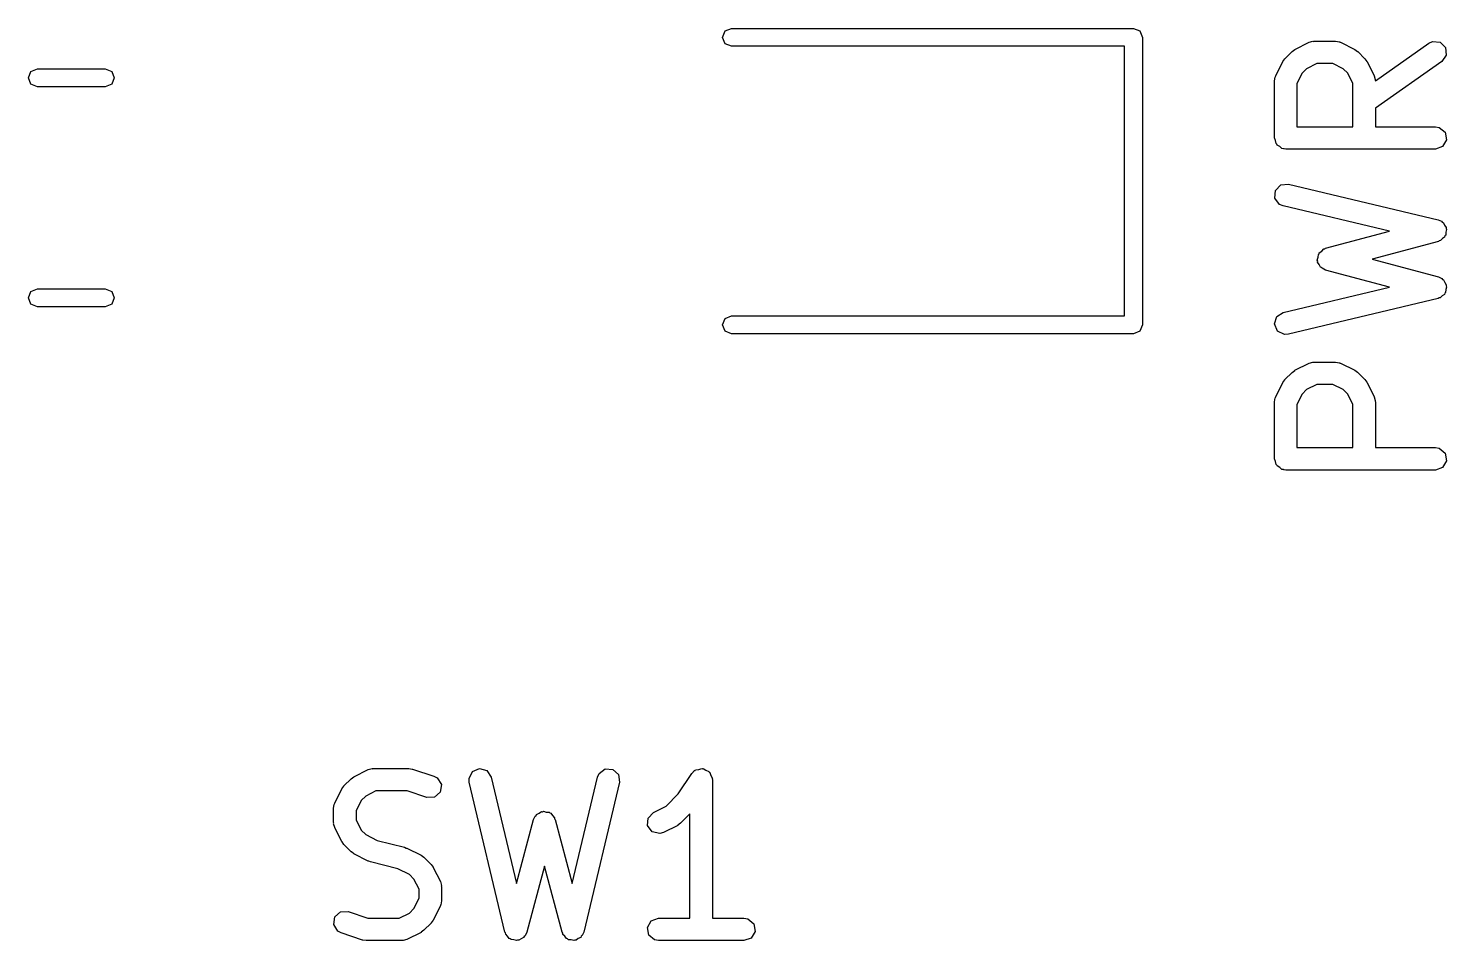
# Model space of a CAD drawing. Extents: x 1.92 to 8.47, y -4.93 to -0.84.
# Drawn here: x 8.0631 to 8.4361, y -1.9007 to -1.6608 of the extents above; entities that cross this region are included whole.
import ezdxf

# ---------------------------------------------------------------- set-up
doc = ezdxf.new("R2010")
doc.units = 0
doc.header["$MEASUREMENT"] = 0
doc.layers.add('BLACK', color=7, linetype='CONTINUOUS')

msp = doc.modelspace()

# ---------------------------------------------------------------- linework, layer by layer
at = {"layer": 'BLACK', "linetype": 'CONTINUOUS'}
for p, q in [((8.24567, -1.66319), (8.24636, -1.66152)), ((8.24636, -1.66486), (8.24567, -1.66319)), ((8.24636, -1.66152), (8.24803, -1.66083)), ((8.24803, -1.66083), (8.35374, -1.66083)), ((8.35374, -1.66083), (8.35541, -1.66152)), ((8.35541, -1.66152), (8.3561, -1.66319)), ((8.3561, -1.66319), (8.3561, -1.73878)), ((8.24803, -1.66555), (8.24636, -1.66486)), ((8.35138, -1.66555), (8.24803, -1.66555)), ((8.35138, -1.73642), (8.35138, -1.66555)), ((8.39358, -1.6688), (8.39546, -1.66692)), ((8.39546, -1.66692), (8.39618, -1.66642)), ((8.39618, -1.66642), (8.39622, -1.66637)), ((8.39622, -1.66637), (8.39997, -1.66449)), ((8.39997, -1.66449), (8.40096, -1.6642)), ((8.40096, -1.6642), (8.40113, -1.66424)), ((8.40113, -1.66424), (8.40129, -1.66418)), ((8.40129, -1.66418), (8.40692, -1.66418)), ((8.40692, -1.66418), (8.40793, -1.66436)), ((8.40793, -1.66436), (8.40806, -1.66447)), ((8.40806, -1.66447), (8.40824, -1.66449)), ((8.40824, -1.66449), (8.41199, -1.66637)), ((8.41199, -1.66637), (8.4127, -1.6669)), ((8.4127, -1.6669), (8.41276, -1.66692)), ((8.41276, -1.66692), (8.41463, -1.6688)), ((8.41736, -1.6746), (8.43147, -1.66472)), ((8.43147, -1.66472), (8.4324, -1.66428)), ((8.4324, -1.66428), (8.43441, -1.66446)), ((8.43441, -1.66446), (8.43584, -1.66589)), ((8.43584, -1.66589), (8.43602, -1.6679)), ((8.39115, -1.67331), (8.39303, -1.66956)), ((8.39303, -1.66956), (8.39355, -1.66886)), ((8.39355, -1.66886), (8.39358, -1.6688)), ((8.40199, -1.67009), (8.39929, -1.67144)), ((8.40622, -1.67009), (8.40199, -1.67009)), ((8.40892, -1.67144), (8.40622, -1.67009)), ((8.41463, -1.6688), (8.41514, -1.66952)), ((8.41514, -1.66952), (8.41518, -1.66956)), ((8.41518, -1.66956), (8.41706, -1.67331)), ((8.43486, -1.66955), (8.41737, -1.6818)), ((8.43602, -1.6679), (8.43486, -1.66955)), ((8.06311, -1.67382), (8.0638, -1.67215)), ((8.0638, -1.67549), (8.06311, -1.67382)), ((8.0638, -1.67215), (8.06547, -1.67146)), ((8.06547, -1.67146), (8.08335, -1.67146)), ((8.08335, -1.67146), (8.08502, -1.67215)), ((8.08502, -1.67215), (8.08571, -1.67382)), ((8.08571, -1.67382), (8.08502, -1.67549)), ((8.39084, -1.67463), (8.39102, -1.67362)), ((8.39084, -1.68963), (8.39084, -1.67463)), ((8.39102, -1.67362), (8.39113, -1.67349)), ((8.39113, -1.67349), (8.39115, -1.67331)), ((8.3981, -1.67263), (8.39675, -1.67533)), ((8.39929, -1.67144), (8.3981, -1.67263)), ((8.41012, -1.67263), (8.40892, -1.67144)), ((8.41146, -1.67533), (8.41012, -1.67263)), ((8.41706, -1.67331), (8.41735, -1.6743)), ((8.41735, -1.6743), (8.41731, -1.67447)), ((8.41731, -1.67447), (8.41736, -1.6746)), ((8.06547, -1.67618), (8.0638, -1.67549)), ((8.08335, -1.67618), (8.06547, -1.67618)), ((8.08502, -1.67549), (8.08335, -1.67618)), ((8.39675, -1.67533), (8.39675, -1.68668)), ((8.41146, -1.68668), (8.41146, -1.67533)), ((8.41737, -1.6818), (8.41737, -1.68668)), ((8.3911, -1.69035), (8.39084, -1.68963)), ((8.39675, -1.68668), (8.41146, -1.68668)), ((8.41737, -1.68668), (8.43316, -1.68668)), ((8.43316, -1.68668), (8.43417, -1.68686)), ((8.43417, -1.68686), (8.43572, -1.68816)), ((8.43572, -1.68816), (8.43607, -1.69015)), ((8.39124, -1.69111), (8.3911, -1.69035)), ((8.39144, -1.69128), (8.39124, -1.69111)), ((8.39153, -1.69153), (8.39144, -1.69128)), ((8.3922, -1.69191), (8.39153, -1.69153)), ((8.39278, -1.69241), (8.3922, -1.69191)), ((8.39317, -1.69247), (8.39278, -1.69241)), ((8.39328, -1.69254), (8.39317, -1.69247)), ((8.39341, -1.69252), (8.39328, -1.69254)), ((8.39379, -1.69259), (8.39341, -1.69252)), ((8.43316, -1.69259), (8.39379, -1.69259)), ((8.43506, -1.69189), (8.43316, -1.69259)), ((8.43607, -1.69015), (8.43506, -1.69189)), ((8.39096, -1.70547), (8.39108, -1.70346)), ((8.39108, -1.70346), (8.39247, -1.70199)), ((8.39247, -1.70199), (8.39448, -1.70176)), ((8.39448, -1.70176), (8.43385, -1.71113)), ((8.39217, -1.7071), (8.39096, -1.70547)), ((8.39311, -1.7075), (8.39217, -1.7071)), ((8.4211, -1.71417), (8.39311, -1.7075)), ((8.43385, -1.71113), (8.43479, -1.71154)), ((8.43479, -1.71154), (8.43497, -1.71179)), ((8.43497, -1.71179), (8.43525, -1.71192)), ((8.43525, -1.71192), (8.43556, -1.71258)), ((8.40428, -1.71865), (8.4211, -1.71417)), ((8.43558, -1.7157), (8.43499, -1.71612)), ((8.43556, -1.71258), (8.43599, -1.71316)), ((8.43566, -1.7154), (8.43558, -1.7157)), ((8.43587, -1.71518), (8.43566, -1.7154)), ((8.43592, -1.71445), (8.43587, -1.71518)), ((8.43611, -1.71375), (8.43592, -1.71445)), ((8.43599, -1.71316), (8.43598, -1.71347)), ((8.43598, -1.71347), (8.43611, -1.71375)), ((8.40263, -1.71981), (8.40325, -1.71937)), ((8.40325, -1.71937), (8.40379, -1.71883)), ((8.40379, -1.71883), (8.40406, -1.71881)), ((8.40406, -1.71881), (8.40428, -1.71865)), ((8.43393, -1.71686), (8.4165, -1.7215)), ((8.43418, -1.71668), (8.43393, -1.71686)), ((8.43449, -1.71664), (8.43418, -1.71668)), ((8.43499, -1.71612), (8.43449, -1.71664)), ((8.4021, -1.72176), (8.4023, -1.72102)), ((8.40222, -1.722), (8.4021, -1.72176)), ((8.40219, -1.72227), (8.40222, -1.722)), ((8.40263, -1.7229), (8.40219, -1.72227)), ((8.4023, -1.72102), (8.40237, -1.72026)), ((8.40237, -1.72026), (8.40256, -1.72007)), ((8.40256, -1.72007), (8.40263, -1.71981)), ((8.40295, -1.72359), (8.40263, -1.7229)), ((8.4165, -1.7215), (8.43393, -1.72615)), ((8.4032, -1.7237), (8.40295, -1.72359)), ((8.40335, -1.72392), (8.4032, -1.7237)), ((8.40428, -1.72436), (8.40335, -1.72392)), ((8.4211, -1.72884), (8.40428, -1.72436)), ((8.43393, -1.72615), (8.43486, -1.72658)), ((8.43486, -1.72658), (8.43503, -1.72684)), ((8.43503, -1.72684), (8.43531, -1.72697)), ((8.43531, -1.72697), (8.4356, -1.72764)), ((8.06311, -1.73169), (8.0638, -1.73002)), ((8.0638, -1.73002), (8.06547, -1.72933)), ((8.06547, -1.72933), (8.08335, -1.72933)), ((8.08335, -1.72933), (8.08502, -1.73002)), ((8.08502, -1.73002), (8.08571, -1.73169)), ((8.39311, -1.7355), (8.4211, -1.72884)), ((8.43562, -1.73047), (8.43553, -1.73076)), ((8.4356, -1.72764), (8.43602, -1.72823)), ((8.43584, -1.73025), (8.43562, -1.73047)), ((8.4359, -1.72952), (8.43584, -1.73025)), ((8.43611, -1.72883), (8.4359, -1.72952)), ((8.43602, -1.72823), (8.43599, -1.72854)), ((8.43599, -1.72854), (8.43611, -1.72883)), ((8.0638, -1.73336), (8.06311, -1.73169)), ((8.06547, -1.73406), (8.0638, -1.73336)), ((8.08335, -1.73406), (8.06547, -1.73406)), ((8.08502, -1.73336), (8.08335, -1.73406)), ((8.08571, -1.73169), (8.08502, -1.73336)), ((8.43385, -1.73188), (8.39448, -1.74125)), ((8.43411, -1.7317), (8.43385, -1.73188)), ((8.43442, -1.73168), (8.43411, -1.7317)), ((8.43493, -1.73116), (8.43442, -1.73168)), ((8.43553, -1.73076), (8.43493, -1.73116)), ((8.24567, -1.73878), (8.24636, -1.73711)), ((8.24636, -1.73711), (8.24803, -1.73642)), ((8.24803, -1.73642), (8.35138, -1.73642)), ((8.39085, -1.73855), (8.39142, -1.73662)), ((8.39142, -1.73662), (8.39311, -1.7355)), ((8.24636, -1.74045), (8.24567, -1.73878)), ((8.24803, -1.74114), (8.24636, -1.74045)), ((8.35374, -1.74114), (8.24803, -1.74114)), ((8.35541, -1.74045), (8.35374, -1.74114)), ((8.3561, -1.73878), (8.35541, -1.74045)), ((8.39165, -1.7404), (8.39085, -1.73855)), ((8.39345, -1.74131), (8.39165, -1.7404)), ((8.39448, -1.74125), (8.39345, -1.74131)), ((8.39622, -1.75073), (8.39997, -1.74886)), ((8.39997, -1.74886), (8.40096, -1.74857)), ((8.40096, -1.74857), (8.40113, -1.74861)), ((8.40113, -1.74861), (8.40129, -1.74855)), ((8.40129, -1.74855), (8.40692, -1.74855)), ((8.40692, -1.74855), (8.40793, -1.74873)), ((8.40793, -1.74873), (8.40806, -1.74884)), ((8.40806, -1.74884), (8.40824, -1.74886)), ((8.40824, -1.74886), (8.41199, -1.75073)), ((8.39358, -1.75316), (8.39546, -1.75129)), ((8.39546, -1.75129), (8.39618, -1.75078)), ((8.39618, -1.75078), (8.39622, -1.75073)), ((8.41199, -1.75073), (8.4127, -1.75126)), ((8.4127, -1.75126), (8.41276, -1.75129)), ((8.41276, -1.75129), (8.41463, -1.75316)), ((8.39115, -1.75768), (8.39303, -1.75393)), ((8.39303, -1.75393), (8.39355, -1.75322)), ((8.39355, -1.75322), (8.39358, -1.75316)), ((8.39929, -1.7558), (8.3981, -1.757)), ((8.40199, -1.75445), (8.39929, -1.7558)), ((8.40622, -1.75445), (8.40199, -1.75445)), ((8.40892, -1.7558), (8.40622, -1.75445)), ((8.41012, -1.757), (8.40892, -1.7558)), ((8.41463, -1.75316), (8.41514, -1.75388)), ((8.41514, -1.75388), (8.41518, -1.75393)), ((8.41518, -1.75393), (8.41706, -1.75768)), ((8.39084, -1.759), (8.39102, -1.75799)), ((8.39084, -1.774), (8.39084, -1.759)), ((8.39102, -1.75799), (8.39113, -1.75785)), ((8.39113, -1.75785), (8.39115, -1.75768)), ((8.3981, -1.757), (8.39675, -1.7597)), ((8.39675, -1.7597), (8.39675, -1.77104)), ((8.41146, -1.7597), (8.41012, -1.757)), ((8.41146, -1.77104), (8.41146, -1.7597)), ((8.41706, -1.75768), (8.41735, -1.75866)), ((8.41735, -1.75866), (8.41731, -1.75883)), ((8.41731, -1.75883), (8.41737, -1.759)), ((8.41737, -1.759), (8.41737, -1.77104)), ((8.39675, -1.77104), (8.41146, -1.77104)), ((8.41737, -1.77104), (8.43316, -1.77104)), ((8.43316, -1.77104), (8.43417, -1.77122)), ((8.43417, -1.77122), (8.43572, -1.77252)), ((8.3911, -1.77472), (8.39084, -1.774)), ((8.39124, -1.77547), (8.3911, -1.77472)), ((8.39144, -1.77564), (8.39124, -1.77547)), ((8.43607, -1.77451), (8.43506, -1.77626)), ((8.43572, -1.77252), (8.43607, -1.77451)), ((8.39153, -1.77589), (8.39144, -1.77564)), ((8.3922, -1.77628), (8.39153, -1.77589)), ((8.39278, -1.77677), (8.3922, -1.77628)), ((8.39317, -1.77684), (8.39278, -1.77677)), ((8.39328, -1.7769), (8.39317, -1.77684)), ((8.39341, -1.77688), (8.39328, -1.7769)), ((8.39379, -1.77695), (8.39341, -1.77688)), ((8.43316, -1.77695), (8.39379, -1.77695)), ((8.43506, -1.77626), (8.43316, -1.77695)), ((8.14875, -1.8576), (8.1525, -1.85572)), ((8.1525, -1.85572), (8.15349, -1.85543)), ((8.15349, -1.85543), (8.15366, -1.85547)), ((8.15366, -1.85547), (8.15382, -1.85541)), ((8.15382, -1.85541), (8.1632, -1.85541)), ((8.1632, -1.85541), (8.16407, -1.85556)), ((8.16407, -1.85556), (8.16413, -1.85556)), ((8.16413, -1.85556), (8.16976, -1.85743)), ((8.16976, -1.85743), (8.17066, -1.85792)), ((8.17901, -1.85802), (8.17992, -1.85622)), ((8.17992, -1.85622), (8.18177, -1.85541)), ((8.18177, -1.85541), (8.18371, -1.85599)), ((8.18371, -1.85599), (8.18482, -1.85768)), ((8.21282, -1.85768), (8.21323, -1.85674)), ((8.21323, -1.85674), (8.21485, -1.85553)), ((8.21485, -1.85553), (8.21686, -1.85565)), ((8.21686, -1.85565), (8.21833, -1.85704)), ((8.21833, -1.85704), (8.21856, -1.85905)), ((8.23402, -1.8621), (8.23761, -1.85672)), ((8.23761, -1.85672), (8.23832, -1.85598)), ((8.23832, -1.85598), (8.23848, -1.85593)), ((8.23848, -1.85593), (8.23859, -1.8558)), ((8.23859, -1.8558), (8.23943, -1.85566)), ((8.23943, -1.85566), (8.24025, -1.85541)), ((8.24025, -1.85541), (8.24041, -1.85548)), ((8.24041, -1.85548), (8.24058, -1.85545)), ((8.24058, -1.85545), (8.24132, -1.85588)), ((8.24132, -1.85588), (8.2421, -1.85623)), ((8.2421, -1.85623), (8.24218, -1.85638)), ((8.24218, -1.85638), (8.24233, -1.85646)), ((8.24233, -1.85646), (8.24262, -1.85727)), ((8.24262, -1.85727), (8.243, -1.85804)), ((8.14368, -1.86454), (8.14556, -1.86079)), ((8.14556, -1.86079), (8.14609, -1.86008)), ((8.14609, -1.86008), (8.14611, -1.86002)), ((8.14611, -1.86002), (8.14799, -1.85815)), ((8.14799, -1.85815), (8.14871, -1.85764)), ((8.14871, -1.85764), (8.14875, -1.8576)), ((8.17066, -1.85792), (8.17172, -1.85964)), ((8.17172, -1.85964), (8.17142, -1.86164)), ((8.17907, -1.85905), (8.17901, -1.85802)), ((8.18845, -1.89842), (8.17907, -1.85905)), ((8.18482, -1.85768), (8.19148, -1.88566)), ((8.20616, -1.88566), (8.21282, -1.85768)), ((8.21856, -1.85905), (8.20919, -1.89842)), ((8.243, -1.85804), (8.24296, -1.8582)), ((8.24296, -1.8582), (8.24302, -1.85836)), ((8.24302, -1.85836), (8.24302, -1.89478)), ((8.14337, -1.86586), (8.14355, -1.86485)), ((8.14355, -1.86485), (8.14366, -1.86472)), ((8.14366, -1.86472), (8.14368, -1.86454)), ((8.15063, -1.86386), (8.14928, -1.86656)), ((8.15182, -1.86266), (8.15063, -1.86386)), ((8.15452, -1.86131), (8.15182, -1.86266)), ((8.16272, -1.86131), (8.15452, -1.86131)), ((8.16789, -1.86304), (8.16272, -1.86131)), ((8.16991, -1.86298), (8.16789, -1.86304)), ((8.17142, -1.86164), (8.16991, -1.86298)), ((8.23082, -1.86531), (8.23402, -1.8621)), ((8.14337, -1.86961), (8.14337, -1.86586)), ((8.14928, -1.86656), (8.14928, -1.86891)), ((8.19597, -1.86885), (8.1964, -1.86792)), ((8.1964, -1.86792), (8.19662, -1.86776)), ((8.19662, -1.86776), (8.19673, -1.86752)), ((8.19673, -1.86752), (8.19743, -1.8672)), ((8.19743, -1.8672), (8.19805, -1.86676)), ((8.19805, -1.86676), (8.19832, -1.86678)), ((8.19832, -1.86678), (8.19857, -1.86667)), ((8.19857, -1.86667), (8.1993, -1.86687)), ((8.1993, -1.86687), (8.20006, -1.86693)), ((8.20006, -1.86693), (8.20025, -1.86712)), ((8.20025, -1.86712), (8.20052, -1.86719)), ((8.20052, -1.86719), (8.20095, -1.86782)), ((8.20095, -1.86782), (8.20149, -1.86836)), ((8.20149, -1.86836), (8.20152, -1.86863)), ((8.20152, -1.86863), (8.20167, -1.86885)), ((8.22598, -1.87045), (8.22611, -1.86844)), ((8.22611, -1.86844), (8.22749, -1.86697)), ((8.22749, -1.86697), (8.23082, -1.86531)), ((8.23711, -1.86736), (8.23465, -1.86982)), ((8.23711, -1.89478), (8.23711, -1.86736)), ((8.14343, -1.86978), (8.14337, -1.86961)), ((8.14339, -1.86995), (8.14343, -1.86978)), ((8.14368, -1.87093), (8.14339, -1.86995)), ((8.14556, -1.87468), (8.14368, -1.87093)), ((8.14928, -1.86891), (8.15063, -1.87161)), ((8.15063, -1.87161), (8.15182, -1.87281)), ((8.19148, -1.88566), (8.19597, -1.86885)), ((8.20167, -1.86885), (8.20616, -1.88566)), ((8.22719, -1.87207), (8.22598, -1.87045)), ((8.22915, -1.87254), (8.22719, -1.87207)), ((8.23014, -1.87225), (8.22915, -1.87254)), ((8.23389, -1.87038), (8.23014, -1.87225)), ((8.23393, -1.87033), (8.23389, -1.87038)), ((8.23465, -1.86982), (8.23393, -1.87033)), ((8.14561, -1.87472), (8.14556, -1.87468)), ((8.14611, -1.87545), (8.14561, -1.87472)), ((8.14799, -1.87732), (8.14611, -1.87545)), ((8.15182, -1.87281), (8.15486, -1.87432)), ((8.15486, -1.87432), (8.16204, -1.87612)), ((8.16204, -1.87612), (8.16251, -1.87633)), ((8.14805, -1.87735), (8.14799, -1.87732)), ((8.14875, -1.87788), (8.14805, -1.87735)), ((8.1525, -1.87975), (8.14875, -1.87788)), ((8.15264, -1.87977), (8.1525, -1.87975)), ((8.15311, -1.87997), (8.15264, -1.87977)), ((8.16251, -1.87633), (8.16264, -1.87634)), ((8.16264, -1.87634), (8.16639, -1.87822)), ((8.16639, -1.87822), (8.1671, -1.87874)), ((8.1671, -1.87874), (8.16716, -1.87877)), ((8.16716, -1.87877), (8.16904, -1.88065)), ((8.16029, -1.88177), (8.15311, -1.87997)), ((8.16332, -1.88329), (8.16029, -1.88177)), ((8.16452, -1.88448), (8.16332, -1.88329)), ((8.16904, -1.88065), (8.16954, -1.88137)), ((8.16954, -1.88137), (8.16959, -1.88141)), ((8.16959, -1.88141), (8.17146, -1.88516)), ((8.19882, -1.88107), (8.19417, -1.89849)), ((8.20346, -1.89849), (8.19882, -1.88107)), ((8.16587, -1.88718), (8.16452, -1.88448)), ((8.16587, -1.88954), (8.16587, -1.88718)), ((8.17146, -1.88516), (8.17176, -1.88615)), ((8.17176, -1.88615), (8.17171, -1.88632)), ((8.17171, -1.88632), (8.17178, -1.88648)), ((8.17178, -1.88648), (8.17178, -1.89023)), ((8.16452, -1.89223), (8.16587, -1.88954)), ((8.17178, -1.89023), (8.1716, -1.89124)), ((8.14343, -1.89645), (8.14373, -1.89445)), ((8.14373, -1.89445), (8.14524, -1.89311)), ((8.14524, -1.89311), (8.14726, -1.89306)), ((8.14726, -1.89306), (8.15243, -1.89478)), ((8.15243, -1.89478), (8.16063, -1.89478)), ((8.16063, -1.89478), (8.16332, -1.89343)), ((8.16332, -1.89343), (8.16452, -1.89223)), ((8.17146, -1.89155), (8.16959, -1.8953)), ((8.17148, -1.89138), (8.17146, -1.89155)), ((8.1716, -1.89124), (8.17148, -1.89138)), ((8.22692, -1.89547), (8.22882, -1.89478)), ((8.22882, -1.89478), (8.23711, -1.89478)), ((8.24302, -1.89478), (8.25131, -1.89478)), ((8.25131, -1.89478), (8.25232, -1.89496)), ((8.14449, -1.89817), (8.14343, -1.89645)), ((8.14539, -1.89866), (8.14449, -1.89817)), ((8.16639, -1.8985), (8.16264, -1.90037)), ((8.16644, -1.89845), (8.16639, -1.8985)), ((8.16716, -1.89794), (8.16644, -1.89845)), ((8.16904, -1.89607), (8.16716, -1.89794)), ((8.16906, -1.89601), (8.16904, -1.89607)), ((8.16959, -1.8953), (8.16906, -1.89601)), ((8.18862, -1.89867), (8.18845, -1.89842)), ((8.19417, -1.89849), (8.19374, -1.89942)), ((8.20364, -1.89875), (8.20346, -1.89849)), ((8.20919, -1.89842), (8.20878, -1.89936)), ((8.22591, -1.89722), (8.22692, -1.89547)), ((8.22626, -1.89921), (8.22591, -1.89722)), ((8.25232, -1.89496), (8.25387, -1.89626)), ((8.25422, -1.89824), (8.25321, -1.89999)), ((8.25387, -1.89626), (8.25422, -1.89824)), ((8.15102, -1.90053), (8.14539, -1.89866)), ((8.15108, -1.90053), (8.15102, -1.90053)), ((8.15195, -1.90068), (8.15108, -1.90053)), ((8.16132, -1.90068), (8.15195, -1.90068)), ((8.16149, -1.90062), (8.16132, -1.90068)), ((8.16166, -1.90066), (8.16149, -1.90062)), ((8.16264, -1.90037), (8.16166, -1.90066)), ((8.18865, -1.89898), (8.18862, -1.89867)), ((8.18916, -1.8995), (8.18865, -1.89898)), ((8.18956, -1.9001), (8.18916, -1.8995)), ((8.18986, -1.90019), (8.18956, -1.9001)), ((8.19008, -1.90041), (8.18986, -1.90019)), ((8.1908, -1.90047), (8.19008, -1.90041)), ((8.19149, -1.90068), (8.1908, -1.90047)), ((8.19178, -1.90056), (8.19149, -1.90068)), ((8.19209, -1.90058), (8.19178, -1.90056)), ((8.19268, -1.90017), (8.19209, -1.90058)), ((8.19335, -1.89988), (8.19268, -1.90017)), ((8.19349, -1.8996), (8.19335, -1.89988)), ((8.19374, -1.89942), (8.19349, -1.8996)), ((8.20368, -1.89905), (8.20364, -1.89875)), ((8.20421, -1.89955), (8.20368, -1.89905)), ((8.20462, -1.90015), (8.20421, -1.89955)), ((8.20492, -1.90023), (8.20462, -1.90015)), ((8.20515, -1.90044), (8.20492, -1.90023)), ((8.20587, -1.90048), (8.20515, -1.90044)), ((8.20657, -1.90067), (8.20587, -1.90048)), ((8.20685, -1.90054), (8.20657, -1.90067)), ((8.20716, -1.90056), (8.20685, -1.90054)), ((8.20774, -1.90013), (8.20716, -1.90056)), ((8.2084, -1.89982), (8.20774, -1.90013)), ((8.20853, -1.89954), (8.2084, -1.89982)), ((8.20878, -1.89936), (8.20853, -1.89954)), ((8.22781, -1.90051), (8.22626, -1.89921)), ((8.22882, -1.90068), (8.22781, -1.90051)), ((8.25131, -1.90068), (8.22882, -1.90068)), ((8.25321, -1.89999), (8.25131, -1.90068))]:
    msp.add_line(p, q, dxfattribs=at)

doc.saveas('drawing.dxf')
